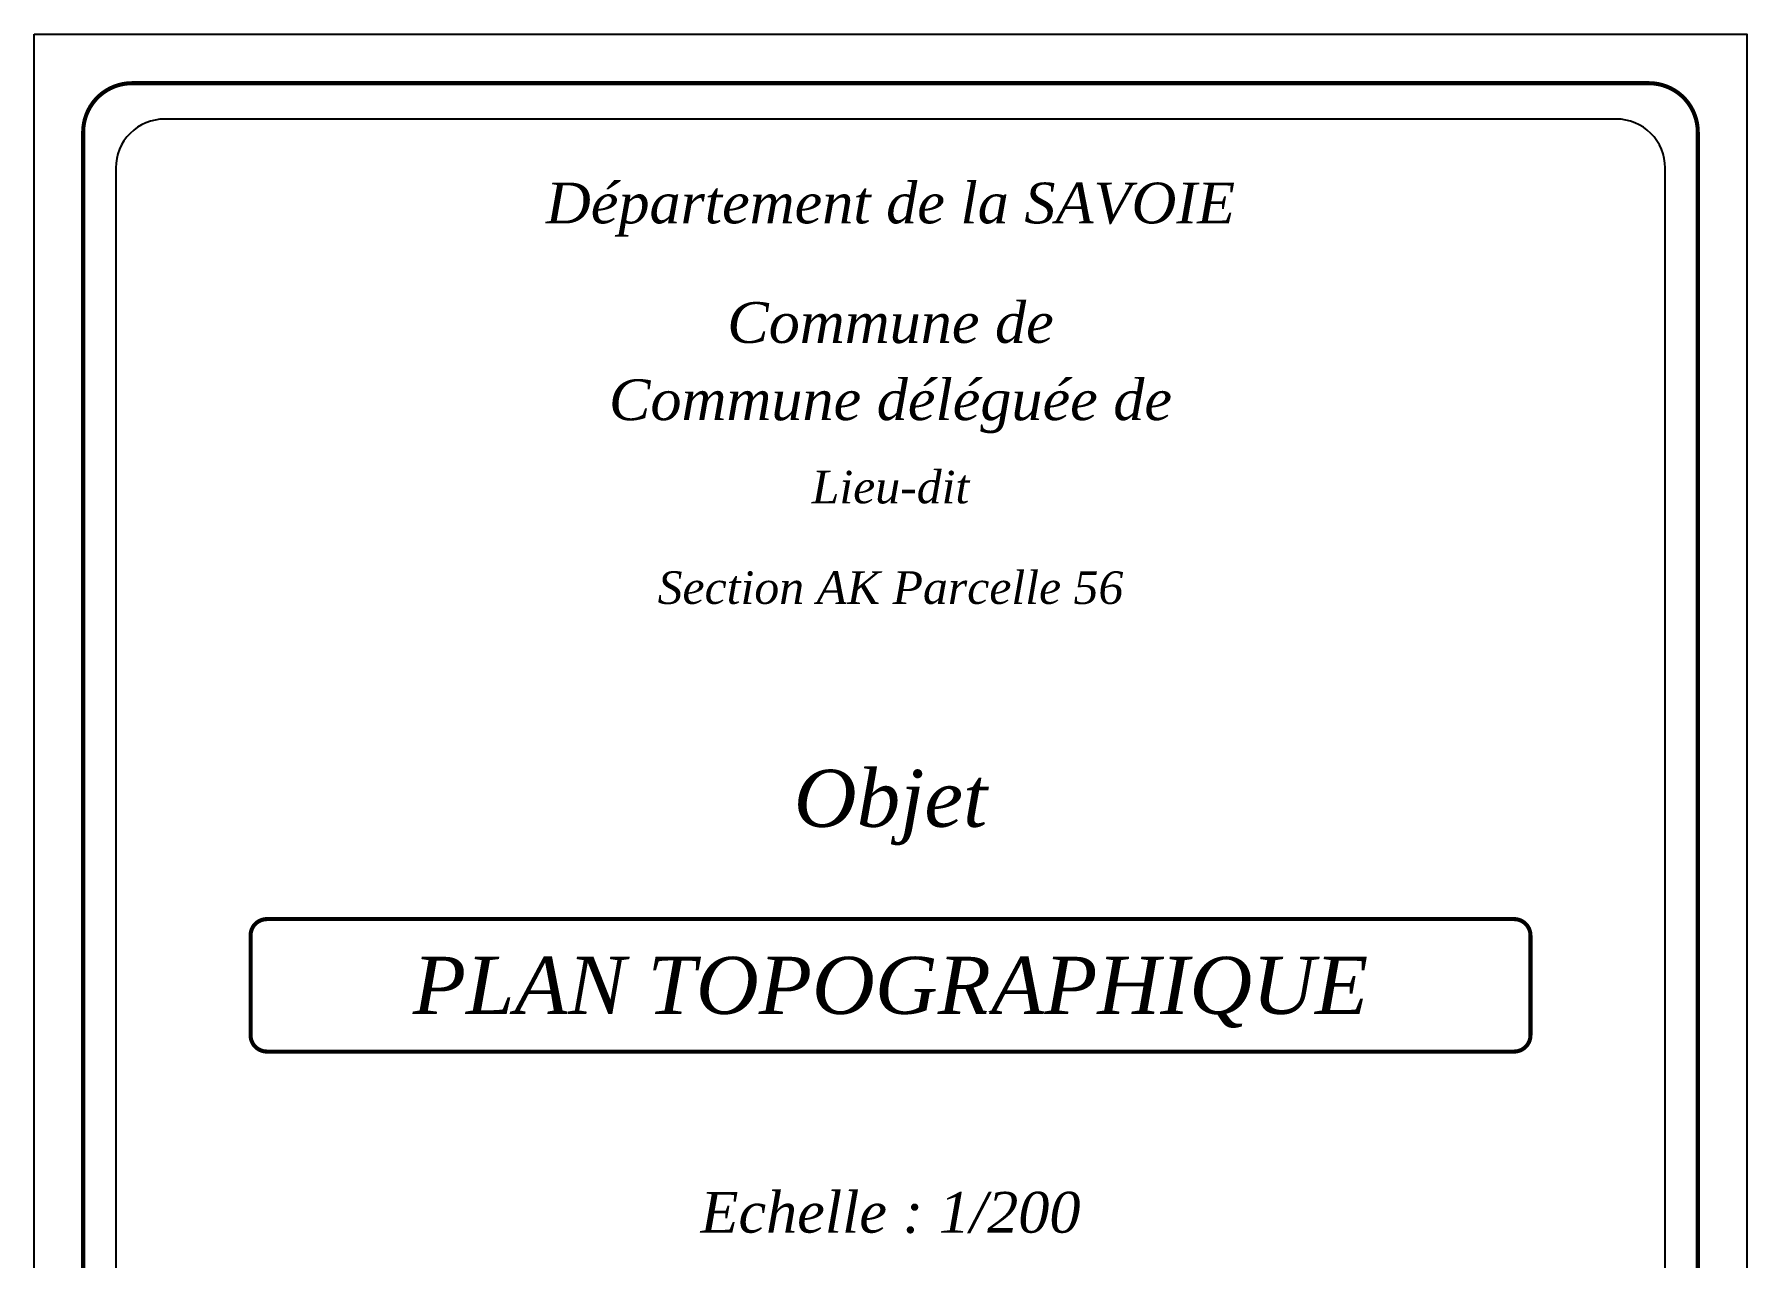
# Paper-space layout 'TOP_A1_00200_01-01-2017_MODELE' of a CAD drawing. Header units: metres. Extents: x 1274 to 2143, y 12 to 312.
# Drawn here: x 1274.4 to 1484.4, y 161.7 to 311.7 of the extents above; entities that cross this region are included whole.
import ezdxf
from ezdxf.enums import TextEntityAlignment as Align

# ---------------------------------------------------------------- set-up
doc = ezdxf.new("R2010")
doc.units = ezdxf.units.M
doc.header["$LTSCALE"] = 2
doc.layers.add('CARTOUCHE', color=7, linetype='Continuous')
doc.styles.add('CARTOUCHE', font='timesi.ttf', dxfattribs={"height": 1})

psp = doc.layouts.new('TOP_A1_00200_01-01-2017_MODELE')

# ---------------------------------------------------------------- linework, layer by layer
at = {"layer": 'CARTOUCHE'}
psp.add_lwpolyline([(1274.4, 311.73), (1484.4, 311.73), (1484.4, 14.73), (1274.4, 14.73), (1274.4, 311.73)], dxfattribs=at)
at = {"layer": 'CARTOUCHE', "const_width": 0.5}
for points in [[(1286.4, 305.73), (1472.4, 305.73, -0.414214), (1478.4, 299.73), (1478.4, 26.73, -0.414214), (1472.4, 20.73), (1286.4, 20.73, -0.414214), (1280.4, 26.73), (1280.4, 299.73, -0.414214)], [(1381.51, 203.22), (1455.88, 203.22, -0.414214), (1457.88, 201.22), (1457.88, 188.98, -0.414214), (1455.88, 186.98), (1381.51, 186.98), (1302.93, 186.98, -0.414214), (1300.93, 188.98), (1300.93, 201.22, -0.414214), (1302.93, 203.22)]]:
    psp.add_lwpolyline(points, format="xyb", close=True, dxfattribs=at)
at = {"layer": 'CARTOUCHE', "flags": 128}
psp.add_lwpolyline([(1474.4, 143.67), (1474.4, 163.23), (1474.4, 295.33, 0.414214), (1468.4, 301.33), (1290.4, 301.33, 0.414214), (1284.4, 295.33), (1284.4, 163.23), (1284.4, 156.15, -0.004587), (1284.4, 143.02, 0.009813)], format="xyb", dxfattribs=at)

# ---------------------------------------------------------------- texts
at = {"layer": 'CARTOUCHE', "style": 'CARTOUCHE', "width": 1.01}
for s, height, p in [('Département de la SAVOIE', 5, (1379.4, 291.04)), ('Commune de', 5, (1379.4, 276.38)), ('Commune déléguée de', 5, (1379.4, 266.91)), ('Objet', 7, (1379.4, 218.04)), ('PLAN TOPOGRAPHIQUE', 7, (1379.4, 195.1)), ('Echelle : 1/200', 5, (1379.4, 167.27))]:
    psp.add_text(s, height=height, rotation=360, dxfattribs=at).set_placement(p, align=Align.MIDDLE_CENTER)
for s, p in [('Lieu-dit', (1379.4, 256.29)), ('Section AK Parcelle 56', (1379.4, 243.96))]:
    psp.add_text(s, height=4, rotation=0, dxfattribs=at).set_placement(p, align=Align.MIDDLE)

doc.saveas('drawing.dxf')
